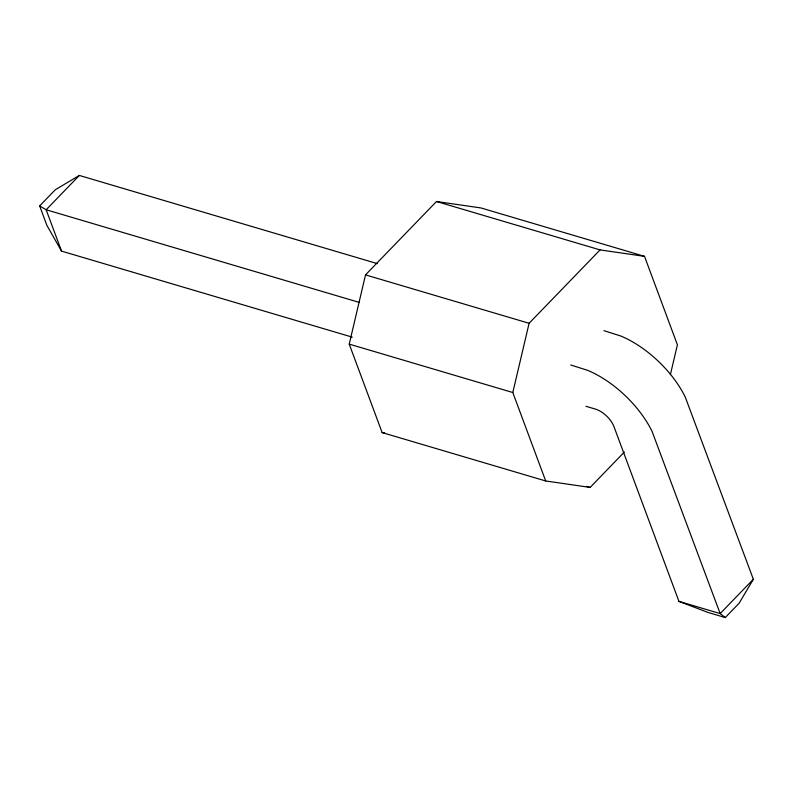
<?xml version="1.0" encoding="UTF-8"?>
<svg xmlns="http://www.w3.org/2000/svg" width="793" height="793" viewBox="0 0 793 793"><rect width="100%" height="100%" fill="white"/><g stroke="black" fill="none" stroke-linecap="round" stroke-linejoin="round"><path stroke-width="1.19" d="M624.339 452.06L590.141 487.417L545.693 480.974L382.127 432.572L349.227 344.122L365.523 274.884L436.497 201.501L480.935 207.944L644.511 256.347L677.4 344.796L670.382 374.643M545.693 480.974L512.803 392.525L529.1 323.286L600.073 249.904L644.511 256.347M603.929 330.671L620.552 335.935A73.224 36.577 44 0 1 685.301 397.194L753.35 579.267L739.126 603.225L725.268 617.559L708.06 612.464L678.947 601.381L613.951 426.604A18.001 8.991 44 0 0 595.464 409.109L585.968 406.294M352.231 337.134L61.537 251.113L46.906 225.43L39.65 205.922L55.302 189.745L79.34 175.441L377.24 263.593M79.34 175.441L46.153 209.758L61.537 251.113M753.35 579.267L720.163 613.584L678.947 601.381M382.127 432.572L384.526 432.919M436.497 201.501L600.073 249.904M365.523 274.884L529.1 323.286M359.487 302.47L46.153 209.758L39.65 205.922M570.742 364.988L587.365 370.242A73.224 36.577 44 0 1 652.114 431.511L720.163 613.584L725.268 617.559M349.227 344.122L512.803 392.525M586.582 486.367L590.141 487.417"/></g></svg>
